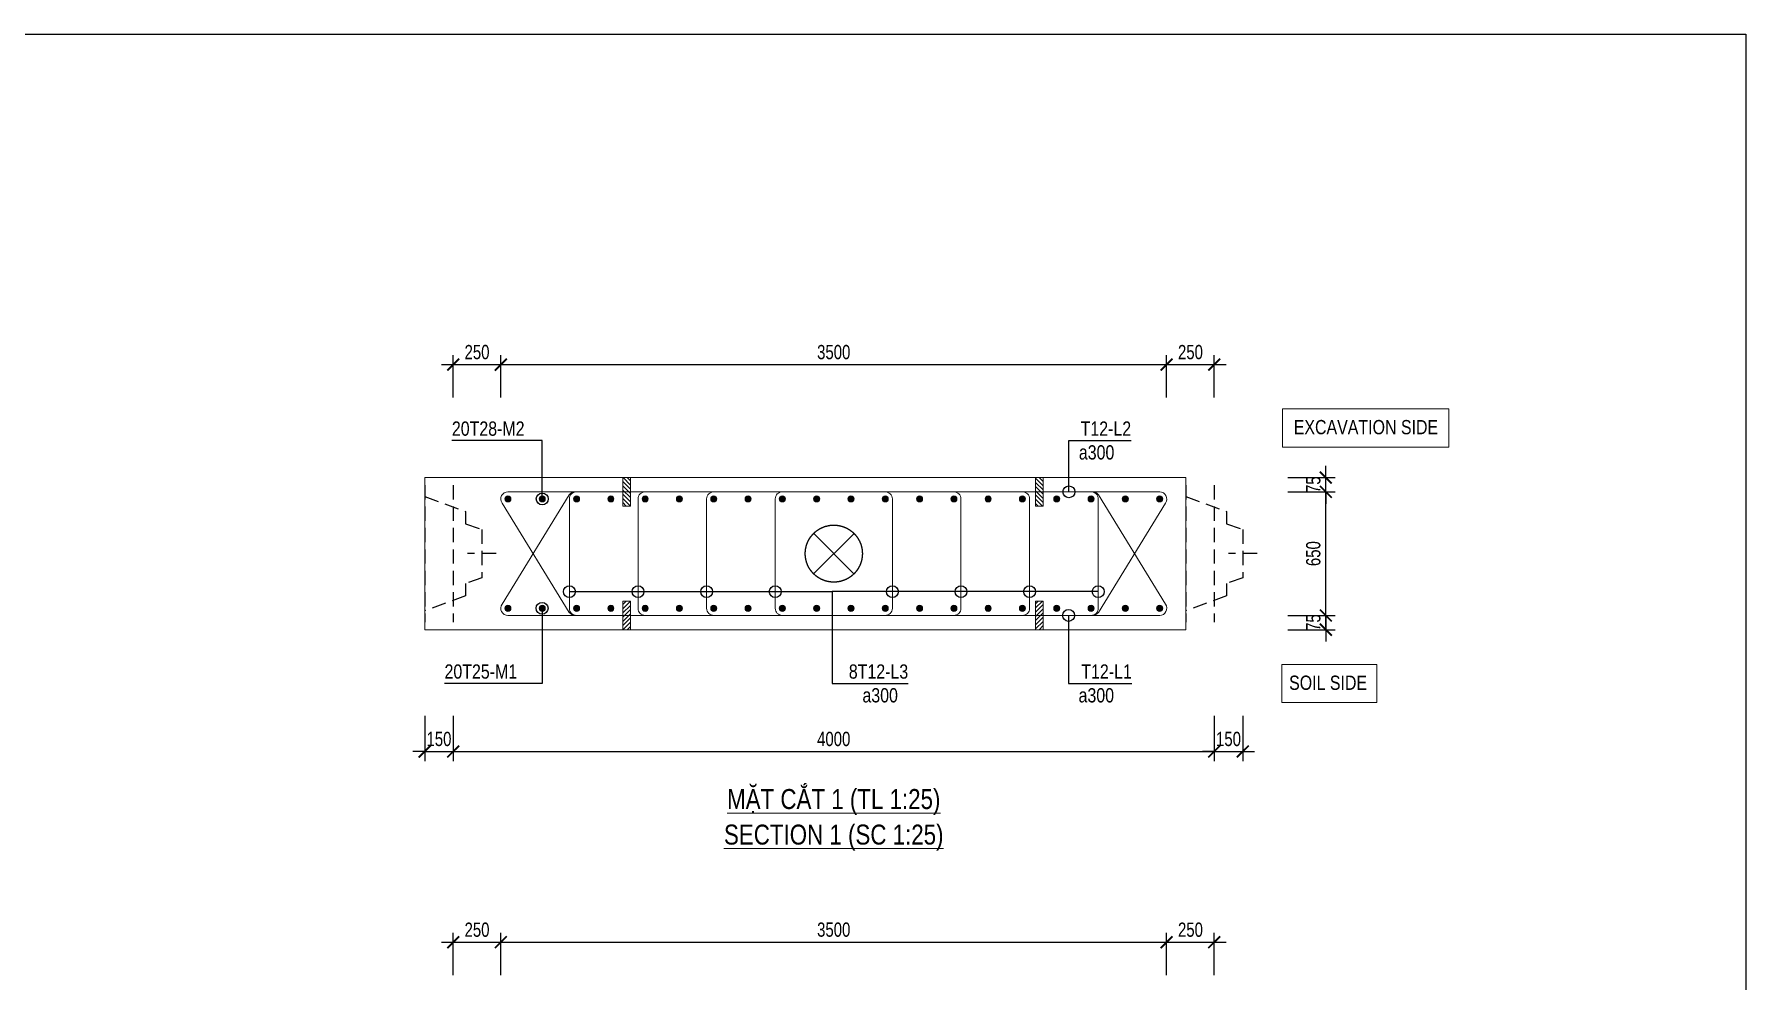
# Model space of a CAD drawing. Header units: millimetres. Extents: x 2746337 to 7547699, y -363432 to 15720.
# Drawn here: x 3213907 to 3249893, y -108025 to -88114 of the extents above; entities that cross this region are included whole.
import ezdxf
from ezdxf.enums import TextEntityAlignment as Align

# ---------------------------------------------------------------- set-up
doc = ezdxf.new("R2010")
doc.units = ezdxf.units.MM
doc.header["$LTSCALE"] = 1200
doc.header["$PDMODE"] = 3
doc.linetypes.add('CENTER', pattern=[2, 1.25, -0.25, 0.25, -0.25])
doc.linetypes.add('HIDDEN', pattern=[0.375, 0.25, -0.125])
for name, color, linetype, lineweight in [('5', 5, 'Continuous', 13), ('BOUND', 3, 'Continuous', 20), ('CWS', 8, 'HIDDEN', 9), ('ENOTE', 2, 'Continuous', 15), ('GRID', 74, 'CENTER', 15), ('K-THUOC', 1, 'Continuous', 18), ('LEADER', 8, 'Continuous', 9), ('MCT', 6, 'Continuous', 20), ('TEXTEN', 3, 'Continuous', 13), ('TEXTMA', 2, 'Continuous', 13), ('TEXTVN', 2, 'Continuous', 20), ('TIE', 4, 'Continuous', 13)]:
    doc.layers.add(name, color=color, linetype=linetype, lineweight=lineweight)
doc.layers.add('CDC.04.HIDDEN', color=8, linetype='HIDDEN')
doc.layers.add('MIE', color=5, linetype='HIDDEN')
doc.styles.add('DB_Arial', font='arial.ttf', dxfattribs={"width": 0.8})
doc.styles.add('SMTEXT', font='arial.ttf', dxfattribs={"width": 0.75})
doc.dimstyles.new('BSV25', dxfattribs={"dimtxt": 300, "dimasz": 250, "dimexe": 200, "dimexo": 0, "dimgap": 108, "dimtad": 1, "dimdec": 0, "dimlfac": 0.25, "dimdsep": 46, "dimtxsty": 'SMTEXT', "dimblk": 'ARCHTICK', "dimcen": 100, "dimdle": 250, "dimclrd": 256, "dimclre": 256, "dimclrt": 2, "dimadec": 0, "dimazin": 0, "dimtfac": 1, "dimtdec": 0, "dimtix": 1, "dimtmove": 2, "dimatfit": 3, "dimfxl": 800, "dimfxlon": 1, "dimtolj": 1, "dimtzin": 0, "dimarcsym": 0})

# ---------------------------------------------------------------- blocks, each defined once
blk = doc.blocks.new('_ArchTick')
at = {"color": 0, "linetype": 'ByBlock', "const_width": 0.15}
blk.add_lwpolyline([(-0.5, -0.5), (0.5, 0.5)], dxfattribs=at)
blk = doc.blocks.new('*D2025')
at = {"layer": 'Defpoints', "color": 0, "transparency": 16777216}
for p in [(3223717, -107213), (3222717, -107904), (3223717, -107904)]:
    blk.add_point(p, dxfattribs=at)
at = {"layer": 'K-THUOC', "lineweight": -2, "transparency": 16777216}
for p, q in [((3222467, -107213), (3223967, -107213)), ((3222717, -107904), (3222717, -107013)), ((3223717, -107904), (3223717, -107013))]:
    blk.add_line(p, q, dxfattribs=at)
at = {"layer": 'K-THUOC', "lineweight": -2, "transparency": 16777216, "xscale": 250, "yscale": 250, "zscale": 250, "rotation": 180}
blk.add_blockref('_ArchTick', (3222717, -107213), dxfattribs=at)
at = {"layer": 'K-THUOC', "lineweight": -2, "transparency": 16777216, "xscale": 250, "yscale": 250, "zscale": 250}
blk.add_blockref('_ArchTick', (3223717, -107213), dxfattribs=at)
at = {"layer": 'K-THUOC', "color": 2, "transparency": 16777216, "insert": (3223217, -106952), "char_height": 300, "attachment_point": 5, "style": 'SMTEXT'}
blk.add_mtext('\\A1;250', dxfattribs=at)
blk = doc.blocks.new('*D2026')
at = {"layer": 'Defpoints', "color": 0, "transparency": 16777216}
for p in [(3237716, -107213), (3223717, -107904), (3237716, -107904)]:
    blk.add_point(p, dxfattribs=at)
at = {"layer": 'K-THUOC', "lineweight": -2, "transparency": 16777216}
for p, q in [((3223467, -107213), (3237966, -107213)), ((3223717, -107904), (3223717, -107013)), ((3237716, -107904), (3237716, -107013))]:
    blk.add_line(p, q, dxfattribs=at)
at = {"layer": 'K-THUOC', "lineweight": -2, "transparency": 16777216, "xscale": 250, "yscale": 250, "zscale": 250, "rotation": 180}
blk.add_blockref('_ArchTick', (3223717, -107213), dxfattribs=at)
at = {"layer": 'K-THUOC', "lineweight": -2, "transparency": 16777216, "xscale": 250, "yscale": 250, "zscale": 250}
blk.add_blockref('_ArchTick', (3237716, -107213), dxfattribs=at)
at = {"layer": 'K-THUOC', "color": 2, "transparency": 16777216, "insert": (3230717, -106951), "char_height": 300, "attachment_point": 5, "style": 'SMTEXT'}
blk.add_mtext('\\A1;3500', dxfattribs=at)
blk = doc.blocks.new('*D2028')
at = {"layer": 'Defpoints', "color": 0, "transparency": 16777216}
for p in [(3238717, -107213), (3237716, -107904), (3238717, -107904)]:
    blk.add_point(p, dxfattribs=at)
at = {"layer": 'K-THUOC', "lineweight": -2, "transparency": 16777216}
for p, q in [((3237466, -107213), (3238967, -107213)), ((3237716, -107904), (3237716, -107013)), ((3238717, -107904), (3238717, -107013))]:
    blk.add_line(p, q, dxfattribs=at)
at = {"layer": 'K-THUOC', "lineweight": -2, "transparency": 16777216, "xscale": 250, "yscale": 250, "zscale": 250, "rotation": 180}
blk.add_blockref('_ArchTick', (3237716, -107213), dxfattribs=at)
at = {"layer": 'K-THUOC', "lineweight": -2, "transparency": 16777216, "xscale": 250, "yscale": 250, "zscale": 250}
blk.add_blockref('_ArchTick', (3238717, -107213), dxfattribs=at)
at = {"layer": 'K-THUOC', "color": 2, "transparency": 16777216, "insert": (3238217, -106952), "char_height": 300, "attachment_point": 5, "style": 'SMTEXT'}
blk.add_mtext('\\A1;250', dxfattribs=at)
blk = doc.blocks.new('cws800')
at = {"layer": 'CDC.04.HIDDEN'}
for p, q in [((-600, 1440), (-600, -1440)), ((0, 1440), (0, -1440))]:
    blk.add_line(p, q, dxfattribs=at)
for points in [[(0, 1200), (-860, 888), (-860, 627), (-1200, 507), (-1200, -507), (-860, -627), (-860, -888), (0, -1200)], [(-1500, 0), (-900, 0)]]:
    blk.add_lwpolyline(points, dxfattribs=at)
blk = doc.blocks.new('*D2051')
at = {"layer": 'Defpoints', "color": 0, "transparency": 16777216}
for p in [(3239955, -97740), (3241063, -97740), (3239955, -100340)]:
    blk.add_point(p, dxfattribs=at)
at = {"layer": 'K-THUOC', "lineweight": -2, "transparency": 16777216}
for p, q in [((3241063, -100590), (3241063, -97490)), ((3240263, -97740), (3241263, -97740)), ((3240263, -100340), (3241263, -100340))]:
    blk.add_line(p, q, dxfattribs=at)
at = {"layer": 'K-THUOC', "lineweight": -2, "transparency": 16777216, "xscale": 250, "yscale": 250, "zscale": 250}
for p, rotation in [((3241063, -97740), 90), ((3241063, -100340), 270)]:
    blk.add_blockref('_ArchTick', p, dxfattribs=dict(at, rotation=rotation))
at = {"layer": 'K-THUOC', "color": 2, "transparency": 16777216, "insert": (3240801, -99040), "char_height": 300, "attachment_point": 5, "rotation": 90, "style": 'SMTEXT'}
blk.add_mtext('\\A1;650', dxfattribs=at)
blk = doc.blocks.new('*D2052')
at = {"layer": 'Defpoints', "color": 0, "transparency": 16777216}
for p in [(3239955, -97440), (3241063, -97440), (3239955, -97740)]:
    blk.add_point(p, dxfattribs=at)
at = {"layer": 'K-THUOC', "lineweight": -2, "transparency": 16777216}
for p, q in [((3240263, -97440), (3241263, -97440)), ((3241063, -97440), (3241063, -97190)), ((3241063, -97740), (3241063, -97440)), ((3240263, -97740), (3241263, -97740)), ((3241063, -97740), (3241063, -97990))]:
    blk.add_line(p, q, dxfattribs=at)
at = {"layer": 'K-THUOC', "lineweight": -2, "transparency": 16777216, "xscale": 250, "yscale": 250, "zscale": 250}
for p, rotation in [((3241063, -97440), 270), ((3241063, -97740), 90)]:
    blk.add_blockref('_ArchTick', p, dxfattribs=dict(at, rotation=rotation))
at = {"layer": 'K-THUOC', "color": 2, "transparency": 16777216, "insert": (3240802, -97590), "char_height": 300, "attachment_point": 5, "rotation": 90, "style": 'SMTEXT'}
blk.add_mtext('\\A1;75', dxfattribs=at)
blk = doc.blocks.new('*D2053')
at = {"layer": 'Defpoints', "color": 0, "transparency": 16777216}
for p in [(3222117, -102452), (3222717, -102452), (3222717, -103202)]:
    blk.add_point(p, dxfattribs=at)
at = {"layer": 'K-THUOC', "lineweight": -2, "transparency": 16777216}
for p, q in [((3222117, -102452), (3222117, -103402)), ((3222717, -102452), (3222717, -103402)), ((3222117, -103202), (3221867, -103202)), ((3222117, -103202), (3222717, -103202)), ((3222717, -103202), (3222967, -103202))]:
    blk.add_line(p, q, dxfattribs=at)
at = {"layer": 'K-THUOC', "lineweight": -2, "transparency": 16777216, "xscale": 250, "yscale": 250, "zscale": 250}
blk.add_blockref('_ArchTick', (3222117, -103202), dxfattribs=at)
at = {"layer": 'K-THUOC', "lineweight": -2, "transparency": 16777216, "xscale": 250, "yscale": 250, "zscale": 250, "rotation": 180}
blk.add_blockref('_ArchTick', (3222717, -103202), dxfattribs=at)
at = {"layer": 'K-THUOC', "color": 2, "transparency": 16777216, "insert": (3222417, -102940), "char_height": 300, "attachment_point": 5, "style": 'SMTEXT'}
blk.add_mtext('\\A1;150', dxfattribs=at)
blk = doc.blocks.new('*D2054')
at = {"layer": 'Defpoints', "color": 0, "transparency": 16777216}
for p in [(3238717, -102452), (3239317, -102452), (3239317, -103202)]:
    blk.add_point(p, dxfattribs=at)
at = {"layer": 'K-THUOC', "lineweight": -2, "transparency": 16777216}
for p, q in [((3238717, -102452), (3238717, -103402)), ((3239317, -102452), (3239317, -103402)), ((3238717, -103202), (3238467, -103202)), ((3238717, -103202), (3239317, -103202)), ((3239317, -103202), (3239567, -103202))]:
    blk.add_line(p, q, dxfattribs=at)
at = {"layer": 'K-THUOC', "lineweight": -2, "transparency": 16777216, "xscale": 250, "yscale": 250, "zscale": 250}
blk.add_blockref('_ArchTick', (3238717, -103202), dxfattribs=at)
at = {"layer": 'K-THUOC', "lineweight": -2, "transparency": 16777216, "xscale": 250, "yscale": 250, "zscale": 250, "rotation": 180}
blk.add_blockref('_ArchTick', (3239317, -103202), dxfattribs=at)
at = {"layer": 'K-THUOC', "color": 2, "transparency": 16777216, "insert": (3239017, -102940), "char_height": 300, "attachment_point": 5, "style": 'SMTEXT'}
blk.add_mtext('\\A1;150', dxfattribs=at)
blk = doc.blocks.new('*D2055')
at = {"layer": 'Defpoints', "color": 0, "transparency": 16777216}
for p in [(3223717, -95064), (3222717, -95755), (3223717, -95755)]:
    blk.add_point(p, dxfattribs=at)
at = {"layer": 'K-THUOC', "lineweight": -2, "transparency": 16777216}
for p, q in [((3222717, -95755), (3222717, -94864)), ((3223717, -95755), (3223717, -94864)), ((3222467, -95064), (3223967, -95064))]:
    blk.add_line(p, q, dxfattribs=at)
at = {"layer": 'K-THUOC', "lineweight": -2, "transparency": 16777216, "xscale": 250, "yscale": 250, "zscale": 250, "rotation": 180}
blk.add_blockref('_ArchTick', (3222717, -95064), dxfattribs=at)
at = {"layer": 'K-THUOC', "lineweight": -2, "transparency": 16777216, "xscale": 250, "yscale": 250, "zscale": 250}
blk.add_blockref('_ArchTick', (3223717, -95064), dxfattribs=at)
at = {"layer": 'K-THUOC', "color": 2, "transparency": 16777216, "insert": (3223217, -94802), "char_height": 300, "attachment_point": 5, "style": 'SMTEXT'}
blk.add_mtext('\\A1;250', dxfattribs=at)
blk = doc.blocks.new('*D2056')
at = {"layer": 'Defpoints', "color": 0, "transparency": 16777216}
for p in [(3237716, -95064), (3223717, -95755), (3237716, -95755)]:
    blk.add_point(p, dxfattribs=at)
at = {"layer": 'K-THUOC', "lineweight": -2, "transparency": 16777216}
for p, q in [((3223717, -95755), (3223717, -94864)), ((3237716, -95755), (3237716, -94864)), ((3223467, -95064), (3237966, -95064))]:
    blk.add_line(p, q, dxfattribs=at)
at = {"layer": 'K-THUOC', "lineweight": -2, "transparency": 16777216, "xscale": 250, "yscale": 250, "zscale": 250, "rotation": 180}
blk.add_blockref('_ArchTick', (3223717, -95064), dxfattribs=at)
at = {"layer": 'K-THUOC', "lineweight": -2, "transparency": 16777216, "xscale": 250, "yscale": 250, "zscale": 250}
blk.add_blockref('_ArchTick', (3237716, -95064), dxfattribs=at)
at = {"layer": 'K-THUOC', "color": 2, "transparency": 16777216, "insert": (3230717, -94802), "char_height": 300, "attachment_point": 5, "style": 'SMTEXT'}
blk.add_mtext('\\A1;3500', dxfattribs=at)
blk = doc.blocks.new('*D2057')
at = {"layer": 'Defpoints', "color": 0, "transparency": 16777216}
for p in [(3222717, -102452), (3238717, -102452), (3238717, -103202)]:
    blk.add_point(p, dxfattribs=at)
at = {"layer": 'K-THUOC', "lineweight": -2, "transparency": 16777216}
for p, q in [((3222717, -102452), (3222717, -103402)), ((3238717, -102452), (3238717, -103402)), ((3222467, -103202), (3238967, -103202))]:
    blk.add_line(p, q, dxfattribs=at)
at = {"layer": 'K-THUOC', "lineweight": -2, "transparency": 16777216, "xscale": 250, "yscale": 250, "zscale": 250, "rotation": 180}
blk.add_blockref('_ArchTick', (3222717, -103202), dxfattribs=at)
at = {"layer": 'K-THUOC', "lineweight": -2, "transparency": 16777216, "xscale": 250, "yscale": 250, "zscale": 250}
blk.add_blockref('_ArchTick', (3238717, -103202), dxfattribs=at)
at = {"layer": 'K-THUOC', "color": 2, "transparency": 16777216, "insert": (3230717, -102940), "char_height": 300, "attachment_point": 5, "style": 'SMTEXT'}
blk.add_mtext('\\A1;4000', dxfattribs=at)
blk = doc.blocks.new('*D2058')
at = {"layer": 'Defpoints', "color": 0, "transparency": 16777216}
for p in [(3238717, -95064), (3237716, -95755), (3238717, -95755)]:
    blk.add_point(p, dxfattribs=at)
at = {"layer": 'K-THUOC', "lineweight": -2, "transparency": 16777216}
for p, q in [((3237716, -95755), (3237716, -94864)), ((3238717, -95755), (3238717, -94864)), ((3237466, -95064), (3238967, -95064))]:
    blk.add_line(p, q, dxfattribs=at)
at = {"layer": 'K-THUOC', "lineweight": -2, "transparency": 16777216, "xscale": 250, "yscale": 250, "zscale": 250, "rotation": 180}
blk.add_blockref('_ArchTick', (3237716, -95064), dxfattribs=at)
at = {"layer": 'K-THUOC', "lineweight": -2, "transparency": 16777216, "xscale": 250, "yscale": 250, "zscale": 250}
blk.add_blockref('_ArchTick', (3238717, -95064), dxfattribs=at)
at = {"layer": 'K-THUOC', "color": 2, "transparency": 16777216, "insert": (3238217, -94802), "char_height": 300, "attachment_point": 5, "style": 'SMTEXT'}
blk.add_mtext('\\A1;250', dxfattribs=at)
blk = doc.blocks.new('mct1')
at = {"lineweight": 9}
h = blk.add_hatch(color=256, dxfattribs=at)
h.dxf.hatch_style = 1
h.paths.add_polyline_path([(-16, 0, 1), (16, 0, 1)])
blk.add_circle((0, 0), 16, dxfattribs=at)
blk = doc.blocks.new('tremie')
at = {"layer": 'MIE', "color": 74, "ltscale": 1000}
for p, q in [((424, -424), (-424, 424)), ((424, 424), (-424, -424))]:
    blk.add_line(p, q, dxfattribs=at)
at = {"layer": 'MIE', "ltscale": 500}
blk.add_circle((0, 0), 600, dxfattribs=at)
blk = doc.blocks.new('sp')
at = {"layer": '5', "lineweight": 20}
h = blk.add_hatch(dxfattribs=at)
h.set_pattern_fill('ANSI31', color=256, scale=500)
h.set_pattern_definition([(45, (0, 0), (-44.194, 44.194), [])])
h.paths.add_polyline_path([(80, 300), (-80, 300), (-80, -300), (80, -300)])
blk.add_lwpolyline([(-80, -300), (80, -300), (80, 300), (-80, 300)], close=True, dxfattribs=at)
blk = doc.blocks.new('*D2427')
at = {"layer": 'Defpoints', "color": 0, "transparency": 16777216}
for p in [(3239955, -100340), (3239955, -100640), (3241063, -100640)]:
    blk.add_point(p, dxfattribs=at)
at = {"layer": 'K-THUOC', "lineweight": -2, "transparency": 16777216}
for p, q in [((3240263, -100340), (3241263, -100340)), ((3241063, -100340), (3241063, -100090)), ((3241063, -100340), (3241063, -100640)), ((3240263, -100640), (3241263, -100640)), ((3241063, -100640), (3241063, -100890))]:
    blk.add_line(p, q, dxfattribs=at)
at = {"layer": 'K-THUOC', "lineweight": -2, "transparency": 16777216, "xscale": 250, "yscale": 250, "zscale": 250}
for p, rotation in [((3241063, -100340), 270), ((3241063, -100640), 90)]:
    blk.add_blockref('_ArchTick', p, dxfattribs=dict(at, rotation=rotation))
at = {"layer": 'K-THUOC', "color": 2, "transparency": 16777216, "insert": (3240802, -100490), "char_height": 300, "attachment_point": 5, "rotation": 90, "style": 'SMTEXT'}
blk.add_mtext('\\A1;75', dxfattribs=at)

msp = doc.modelspace()

# ---------------------------------------------------------------- linework, layer by layer
msp.add_lwpolyline([(3156375.6, -88114), (3249892.9, -88114), (3249892.9, -165266.4), (3156375.6, -165266.4)], close=True)
at = {"layer": 'BOUND'}
msp.add_lwpolyline([(3222117.4, -100639.8), (3238117.4, -100639.8), (3238117.4, -97439.8), (3222117.4, -97439.8)], close=True, dxfattribs=at)
at = {"layer": 'ENOTE'}
for points in [[(3240149.4, -95997.2), (3243649.4, -95997.2), (3243649.4, -96797.2), (3240149.4, -96797.2)], [(3240138.8, -101373.8), (3242138.8, -101373.8), (3242138.8, -102173.8), (3240138.8, -102173.8)]]:
    msp.add_lwpolyline(points, close=True, dxfattribs=at)
at = {"layer": 'TIE', "lineweight": 20}
for points in [[(3225279.1, -97739.8, 0.244599), (3225156.3, -97803.7), (3223744.5, -100103.7, 0.6069433), (3223867.4, -100339.8), (3237569.9, -100339.8, 0.6069433), (3237692.7, -100103.7), (3236281, -97803.7, 0.244599), (3236158.1, -97739.8), (3232979.6, -97739.8)], [(3232979.6, -100339.8), (3236158.1, -100339.8, 0.244599), (3236281, -100275.8), (3237692.7, -97975.8, 0.6069433), (3237569.9, -97739.8), (3223867.4, -97739.8, 0.6069433), (3223744.5, -97975.8), (3225156.3, -100275.8, 0.244599), (3225279.1, -100339.8)]]:
    msp.add_lwpolyline(points, format="xyb", dxfattribs=at)
at = {"layer": 'TIE'}
for points in [[(3225759.7, -100339.8), (3225309.7, -100339.8, -0.4142136), (3225159.7, -100189.8), (3225159.7, -97889.8, -0.4142136), (3225309.7, -97739.8), (3225759.7, -97739.8)], [(3227202.1, -100339.8), (3226752.1, -100339.8, -0.4142136), (3226602.1, -100189.8), (3226602.1, -97889.8, -0.4142136), (3226752.1, -97739.8), (3227202.1, -97739.8)], [(3228644.5, -100339.8), (3228194.5, -100339.8, -0.4142136), (3228044.5, -100189.8), (3228044.5, -97889.8, -0.4142136), (3228194.5, -97739.8), (3228644.5, -97739.8)], [(3230086.9, -100339.8), (3229636.9, -100339.8, -0.4142136), (3229486.9, -100189.8), (3229486.9, -97889.8, -0.4142136), (3229636.9, -97739.8), (3230086.9, -97739.8)], [(3231350.4, -100339.8), (3231800.4, -100339.8, 0.4142136), (3231950.4, -100189.8), (3231950.4, -97889.8, 0.4142136), (3231800.4, -97739.8), (3231350.4, -97739.8)], [(3232792.8, -100339.8), (3233242.8, -100339.8, 0.4142136), (3233392.8, -100189.8), (3233392.8, -97889.8, 0.4142136), (3233242.8, -97739.8), (3232792.8, -97739.8)], [(3234685.2, -100339.8, 0.4142136), (3234835.2, -100189.8), (3234835.2, -97889.8, 0.4142136), (3234685.2, -97739.8)], [(3236127.5, -100339.8, 0.4142136), (3236277.5, -100189.8), (3236277.5, -97889.8, 0.4142136), (3236127.5, -97739.8)]]:
    msp.add_lwpolyline(points, format="xyb", dxfattribs=at)

# ---------------------------------------------------------------- block references
at = {"layer": 'CWS', "xscale": -1}
for p in [(3222117.4, -99039.8), (3238117.4, -99039.8)]:
    msp.add_blockref('cws800', p, dxfattribs=at)
at = {"layer": 'ENOTE', "xscale": -1}
for p in [(3226363.3, -97739.8), (3235041.8, -97739.8)]:
    msp.add_blockref('sp', p, dxfattribs=at)
at = {"layer": 'ENOTE', "rotation": 180}
for p in [(3226363.3, -100339.8), (3235041.8, -100339.8)]:
    msp.add_blockref('sp', p, dxfattribs=at)
at = {"layer": 'GRID', "rotation": 269.672406155841}
msp.add_blockref('tremie', (3230718.6, -99039.8), dxfattribs=at)
at = {"layer": 'MCT', "xscale": -4, "yscale": 4, "zscale": 4, "rotation": 180}
for p in [(3223867.4, -97889.8), (3224588.6, -97889.8), (3225309.7, -97889.8), (3226030.9, -97889.8), (3226752.1, -97889.8), (3227473.3, -97889.8), (3228194.5, -97889.8), (3228915.7, -97889.8), (3229636.9, -97889.8), (3230358, -97889.8), (3231079.2, -97889.8), (3231800.4, -97889.8), (3232521.6, -97889.8), (3233242.8, -97889.8), (3233964, -97889.8), (3234685.2, -97889.8), (3235406.3, -97889.8), (3236127.5, -97889.8), (3236848.7, -97889.8), (3237569.9, -97889.8), (3224588.6, -100189.8), (3225309.7, -100189.8), (3226030.9, -100189.8), (3226752.1, -100189.8), (3227473.3, -100189.8), (3228194.5, -100189.8), (3228915.7, -100189.8), (3229636.9, -100189.8), (3230358, -100189.8), (3231079.2, -100189.8), (3231800.4, -100189.8), (3232521.6, -100189.8), (3233242.8, -100189.8), (3233964, -100189.8), (3234685.2, -100189.8), (3235406.3, -100189.8), (3236127.5, -100189.8), (3236848.7, -100189.8), (3237569.9, -100189.8)]:
    msp.add_blockref('mct1', p, dxfattribs=at)
at = {"layer": 'MCT', "xscale": 4, "yscale": 4, "zscale": 4}
msp.add_blockref('mct1', (3223867.4, -100189.8), dxfattribs=at)

# ---------------------------------------------------------------- texts
at = {"layer": 'TEXTEN', "style": 'DB_Arial', "width": 0.8}
for s, p in [('T12-L2', (3236970.5, -96559.8)), ('8T12-L3', (3232282.9, -101669.8)), ('T12-L1', (3236984.9, -101669.8)), ('a300', (3232066.2, -102169.8))]:
    msp.add_text(s, height=300, dxfattribs=at).set_placement(p, align=Align.RIGHT)
for p in [(3235871.1, -97059.8), (3235864.9, -102169.8)]:
    msp.add_text('a300', height=300, dxfattribs=at).set_placement(p)
at = {"layer": 'TEXTMA', "style": 'DB_Arial', "width": 0.8}
for s, p in [('20T28-M2', (3222688.6, -96559.8)), ('20T25-M1', (3222533.4, -101669.8))]:
    msp.add_text(s, height=300, dxfattribs=at).set_placement(p)
at = {"layer": 'TEXTVN', "style": 'DB_Arial', "width": 0.8}
msp.add_text('EXCAVATION SIDE', height=300, dxfattribs=at).set_placement((3240388.6, -96528.9))
msp.add_text('SOIL SIDE', height=300, dxfattribs=at).set_placement((3241930.9, -101905.5), align=Align.RIGHT)
for s, p in [('%%UMẶT CẮT 1 (TL 1:25)', (3230717.4, -104201.6)), ('%%USECTION 1 (SC 1:25)', (3230717.4, -105001.6))]:
    msp.add_text(s, height=420, rotation=360, dxfattribs=at).set_placement(p, align=Align.MIDDLE)

# ---------------------------------------------------------------- dimensions: what is measured, and where the dimension line sits
at = {"layer": 'K-THUOC'}
for base, p1, p2, picture, middle in [((3223717.4, -95063.6), (3222717.4, -95754.7), (3223717.4, -95754.7), '*D2055', (3223217.4, -94802.5)), ((3237715.9, -95063.6), (3223717.4, -95754.7), (3237715.9, -95754.7), '*D2056', (3230716.6, -94802.3)), ((3238717.4, -95063.6), (3237715.9, -95754.7), (3238717.4, -95754.7), '*D2058', (3238216.6, -94802.5)), ((3222717.4, -103201.6), (3222117.4, -102451.6), (3222717.4, -102451.6), '*D2053', (3222417.4, -102940.4)), ((3238717.4, -103201.6), (3222717.4, -102451.6), (3238717.4, -102451.6), '*D2057', (3230717.4, -102940.4)), ((3239317.4, -103201.6), (3238717.4, -102451.6), (3239317.4, -102451.6), '*D2054', (3239017.4, -102940.4)), ((3223717.4, -107212.7), (3222717.4, -107903.8), (3223717.4, -107903.8), '*D2025', (3223217.4, -106951.5)), ((3237715.9, -107212.7), (3223717.4, -107903.8), (3237715.9, -107903.8), '*D2026', (3230716.6, -106951.4)), ((3238717.4, -107212.7), (3237715.9, -107903.8), (3238717.4, -107903.8), '*D2028', (3238216.6, -106951.5))]:
    dim = msp.add_linear_dim(base=base, p1=p1, p2=p2, dimstyle='BSV25', dxfattribs=at)
    dim.commit()
    dim.dimension.update_dxf_attribs({"geometry": picture, "text_midpoint": middle})
for base, p1, p2, angle, picture, middle in [((3241062.7, -97439.8), (3239954.6, -97739.8), (3239954.6, -97439.8), 90, '*D2052', (3240802.1, -97589.8)), ((3241062.7, -97739.8), (3239954.6, -100339.8), (3239954.6, -97739.8), 90, '*D2051', (3240801.5, -99039.8)), ((3241062.7, -100639.8), (3239954.6, -100339.8), (3239954.6, -100639.8), 270, '*D2427', (3240802.1, -100489.8))]:
    dim = msp.add_linear_dim(base=base, p1=p1, p2=p2, angle=angle, dimstyle='BSV25', dxfattribs=at)
    dim.commit()
    dim.dimension.update_dxf_attribs({"geometry": picture, "text_midpoint": middle})

# ---------------------------------------------------------------- leaders
at = {"layer": 'LEADER'}
for points in [[(3224588.6, -97889.8), (3224588.6, -96659.8), (3222688.6, -96659.8)], [(3235661.1, -97739.8), (3235661.1, -96659.8), (3236970.5, -96659.8)], [(3225159.7, -99839.8), (3230687.3, -99839.8), (3230687.3, -101769.8)], [(3226602.1, -99839.8), (3230687.3, -99839.8), (3230687.3, -101769.8), (3232283.2, -101769.8)], [(3228044.5, -99839.8), (3230687.3, -99839.8), (3230687.3, -101769.8), (3232283.2, -101769.8)], [(3229486.9, -99839.8), (3230687.3, -99839.8), (3230687.3, -101769.8), (3232283.2, -101769.8)], [(3231950.4, -99839.8), (3230687.3, -99839.8), (3230687.3, -101769.8), (3232283.2, -101769.8)], [(3233392.8, -99839.8), (3230687.3, -99839.8), (3230687.3, -101769.8), (3232283.2, -101769.8)], [(3234835.2, -99839.8), (3230687.3, -99839.8), (3230687.3, -101769.8), (3232283.2, -101769.8)], [(3236277.5, -99839.8), (3230687.3, -99839.8), (3230687.3, -101769.8)], [(3224584.6, -100189.8), (3224584.6, -101769.8), (3222533.4, -101769.8)], [(3235654.9, -100339.8), (3235654.9, -101769.8), (3236984.9, -101769.8)]]:
    msp.add_leader(points, dimstyle='BSV25', override={"dimldrblk": 'Origin'}, dxfattribs=at)

doc.saveas('drawing.dxf')
